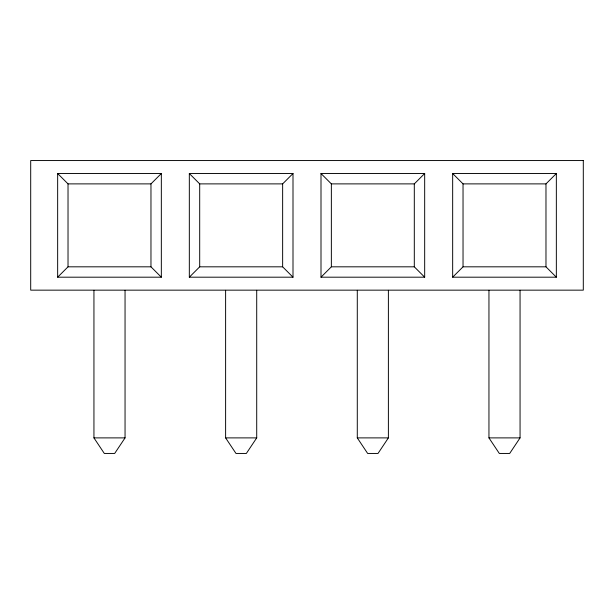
<?xml version="1.0" encoding="UTF-8"?>
<svg xmlns="http://www.w3.org/2000/svg" width="614" height="614" viewBox="0 0 614 614"><rect width="100%" height="100%" fill="white"/><g stroke="black" fill="none" stroke-linecap="round" stroke-linejoin="round"><path stroke-width="0.92" d="M125.049 290.338L125.049 437.889L114.68 453.447L104.311 453.447L93.942 437.889L93.942 290.338M256.713 290.338L256.713 437.889L246.352 453.447L235.983 453.447L225.614 437.889L225.614 290.338M388.386 290.338L388.386 437.889L378.017 453.447L367.648 453.447L357.287 437.889L357.287 290.338M520.058 290.338L520.058 437.889L509.689 453.447L499.32 453.447L488.951 437.889L488.951 290.338M57.655 277.19L68.024 266.821L68.024 183.885L57.655 173.516L161.336 173.516L161.336 277.19L57.655 277.19L57.655 173.516M161.336 277.19L150.967 266.821L150.967 183.885L161.336 173.516M189.327 277.19L199.696 266.821L199.696 183.885L189.327 173.516L293.001 173.516L293.001 277.19L189.327 277.19L189.327 173.516M293.001 277.19L282.64 266.821L282.64 183.885L293.001 173.516M320.999 277.19L331.36 266.821L414.304 266.821L424.673 277.19L424.673 173.516L320.999 173.516L320.999 277.19L424.673 277.19M414.304 266.821L414.304 183.885L424.673 173.516M452.664 277.19L463.033 266.821L463.033 183.885L452.664 173.516L556.345 173.516L556.345 277.19L452.664 277.19L452.664 173.516M463.033 183.885L545.976 183.885L556.345 173.516M68.024 183.885L150.967 183.885M199.696 183.885L282.64 183.885M320.999 173.516L331.36 183.885L414.304 183.885M68.024 266.821L150.967 266.821M199.696 266.821L282.64 266.821M463.033 266.821L545.976 266.821L556.345 277.19M93.942 437.889L125.049 437.889M225.614 437.889L256.713 437.889M357.287 437.889L388.386 437.889M488.951 437.889L520.058 437.889M545.976 183.885L545.976 266.821M331.36 183.885L331.36 266.821M583.3 160.553L30.7 160.553L30.7 290.153L583.3 290.153L583.3 160.553"/></g></svg>
